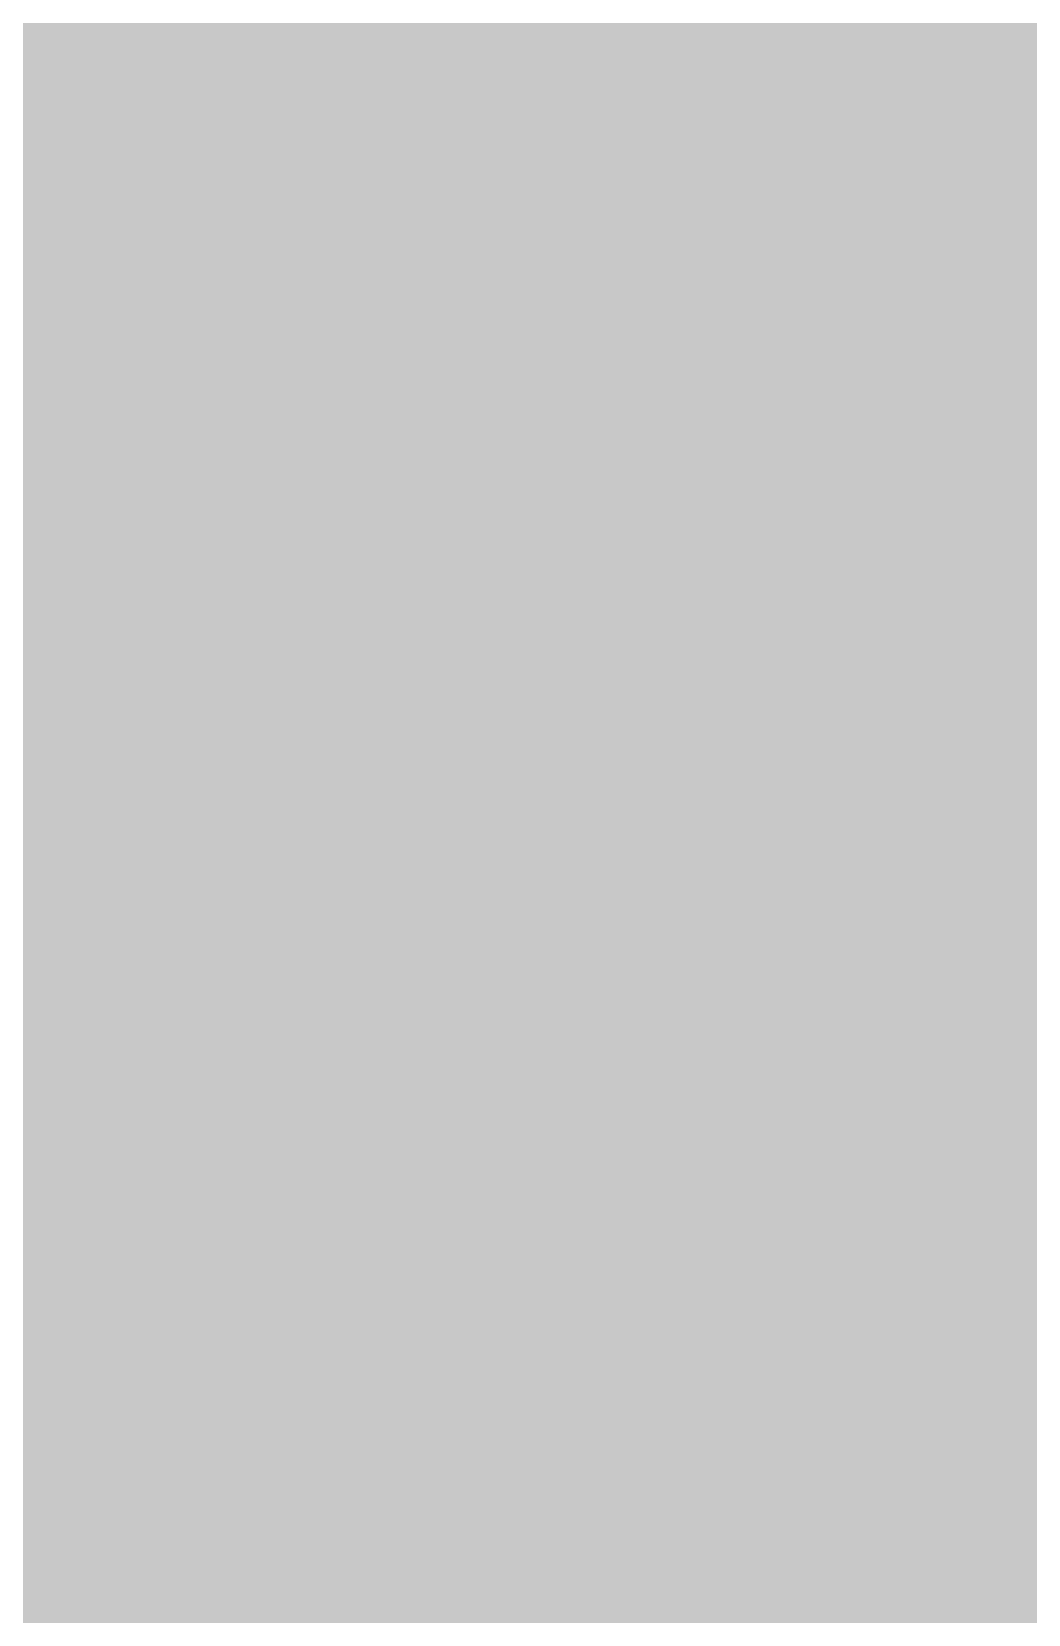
# Model space of a CAD drawing. Header units: inches. Extents: x 0 to 841, y 0 to 594.
# Drawn here: x 302.739 to 303.18, y 541.958 to 542.658 of the extents above; entities that cross this region are included whole.
import ezdxf

# ---------------------------------------------------------------- set-up
doc = ezdxf.new("R2010")
doc.units = ezdxf.units.IN
doc.layers.add('Sheet', color=255, linetype='Continuous')

msp = doc.modelspace()

# ---------------------------------------------------------------- linework, layer by layer
at = {"layer": 'Sheet'}
msp.add_lwpolyline([(302.24586, 542.49991, 0.508, 0.508, 1), (302.75386, 542.49991, 0.508, 0.508, 1)], format="xyseb", close=True, dxfattribs=at)
for points in [[(303.19164, 542.82679, 0.29972, 0.29972, 0), (303.2141, 542.7931, 0.29972, 0.29972, 0), (303.22533, 542.75942, 0.29972, 0.29972, 0), (303.23655, 542.7145, 0.29972, 0.29972, 0), (303.24778, 542.68081, 0.29972, 0.29972, 0), (303.25901, 542.64712, 0.29972, 0.29972, 0), (303.25901, 542.6022, 0.29972, 0.29972, 0), (303.27024, 542.56851, 0.29972, 0.29972, 0), (303.27024, 542.53482, 0.29972, 0.29972, 0), (303.27024, 542.48991, 0.29972, 0.29972, 0)], [(303.19164, 542.82679, 0.29972, 0.29972, 0), (303.2141, 542.7931, 0.29972, 0.29972, 0), (303.22533, 542.75942, 0.29972, 0.29972, 0), (303.23655, 542.7145, 0.29972, 0.29972, 0), (303.24778, 542.68081, 0.29972, 0.29972, 0), (303.25901, 542.64712, 0.29972, 0.29972, 0), (303.25901, 542.6022, 0.29972, 0.29972, 0), (303.27024, 542.56851, 0.29972, 0.29972, 0), (303.27024, 542.53482, 0.29972, 0.29972, 0), (303.27024, 542.48991, 0.29972, 0.29972, 0)], [(303.19164, 542.82679, 0.29972, 0.29972, 0), (303.2141, 542.7931, 0.29972, 0.29972, 0), (303.22533, 542.75942, 0.29972, 0.29972, 0), (303.23655, 542.7145, 0.29972, 0.29972, 0), (303.24778, 542.68081, 0.29972, 0.29972, 0), (303.25901, 542.64712, 0.29972, 0.29972, 0), (303.25901, 542.6022, 0.29972, 0.29972, 0), (303.27024, 542.56851, 0.29972, 0.29972, 0), (303.27024, 542.53482, 0.29972, 0.29972, 0), (303.27024, 542.48991, 0.29972, 0.29972, 0)], [(303.19164, 542.82679, 0.29972, 0.29972, 0), (303.2141, 542.7931, 0.29972, 0.29972, 0), (303.22533, 542.75942, 0.29972, 0.29972, 0), (303.23655, 542.7145, 0.29972, 0.29972, 0), (303.24778, 542.68081, 0.29972, 0.29972, 0), (303.25901, 542.64712, 0.29972, 0.29972, 0), (303.25901, 542.6022, 0.29972, 0.29972, 0), (303.27024, 542.56851, 0.29972, 0.29972, 0), (303.27024, 542.53482, 0.29972, 0.29972, 0), (303.27024, 542.48991, 0.29972, 0.29972, 0)], [(303.19164, 542.82679, 0.29972, 0.29972, 0), (303.2141, 542.7931, 0.29972, 0.29972, 0), (303.22533, 542.75942, 0.29972, 0.29972, 0), (303.23655, 542.7145, 0.29972, 0.29972, 0), (303.24778, 542.68081, 0.29972, 0.29972, 0), (303.25901, 542.64712, 0.29972, 0.29972, 0), (303.25901, 542.6022, 0.29972, 0.29972, 0), (303.27024, 542.56851, 0.29972, 0.29972, 0), (303.27024, 542.53482, 0.29972, 0.29972, 0), (303.27024, 542.48991, 0.29972, 0.29972, 0)], [(302.89969, 542.81556, 0.29972, 0.29972, 0), (302.92215, 542.7931, 0.29972, 0.29972, 0), (302.93337, 542.78187, 0.29972, 0.29972, 0), (302.9446, 542.75942, 0.29972, 0.29972, 0), (302.95583, 542.73696, 0.29972, 0.29972, 0), (302.96706, 542.7145, 0.29972, 0.29972, 0), (302.97829, 542.69204, 0.29972, 0.29972, 0), (302.98952, 542.66958, 0.29972, 0.29972, 0), (303.00075, 542.64712, 0.29972, 0.29972, 0), (303.01198, 542.61343, 0.29972, 0.29972, 0), (303.01198, 542.59097, 0.29972, 0.29972, 0), (303.01198, 542.56851, 0.29972, 0.29972, 0), (303.02321, 542.54605, 0.29972, 0.29972, 0), (303.02321, 542.51236, 0.29972, 0.29972, 0), (303.02321, 542.48991, 0.29972, 0.29972, 0)], [(302.89969, 542.81556, 0.29972, 0.29972, 0), (302.92215, 542.7931, 0.29972, 0.29972, 0), (302.93337, 542.78187, 0.29972, 0.29972, 0), (302.9446, 542.75942, 0.29972, 0.29972, 0), (302.95583, 542.73696, 0.29972, 0.29972, 0), (302.96706, 542.7145, 0.29972, 0.29972, 0), (302.97829, 542.69204, 0.29972, 0.29972, 0), (302.98952, 542.66958, 0.29972, 0.29972, 0), (303.00075, 542.64712, 0.29972, 0.29972, 0), (303.01198, 542.61343, 0.29972, 0.29972, 0), (303.01198, 542.59097, 0.29972, 0.29972, 0), (303.01198, 542.56851, 0.29972, 0.29972, 0), (303.02321, 542.54605, 0.29972, 0.29972, 0), (303.02321, 542.51236, 0.29972, 0.29972, 0), (303.02321, 542.48991, 0.29972, 0.29972, 0)], [(302.89969, 542.81556, 0.29972, 0.29972, 0), (302.92215, 542.7931, 0.29972, 0.29972, 0), (302.93337, 542.78187, 0.29972, 0.29972, 0), (302.9446, 542.75942, 0.29972, 0.29972, 0), (302.95583, 542.73696, 0.29972, 0.29972, 0), (302.96706, 542.7145, 0.29972, 0.29972, 0), (302.97829, 542.69204, 0.29972, 0.29972, 0), (302.98952, 542.66958, 0.29972, 0.29972, 0), (303.00075, 542.64712, 0.29972, 0.29972, 0), (303.01198, 542.61343, 0.29972, 0.29972, 0), (303.01198, 542.59097, 0.29972, 0.29972, 0), (303.01198, 542.56851, 0.29972, 0.29972, 0), (303.02321, 542.54605, 0.29972, 0.29972, 0), (303.02321, 542.51236, 0.29972, 0.29972, 0), (303.02321, 542.48991, 0.29972, 0.29972, 0)], [(277.51114, 542.48991, 0.7493, 0.7493, 0), (302.50668, 542.48991, 0.7493, 0.7493, 0)], [(307.51477, 542.48991, 0.7493, 0.7493, 0), (302.50668, 542.48991, 0.7493, 0.7493, 0)], [(302.50668, 537.49274, 0.7493, 0.7493, 0), (302.50668, 542.48991, 0.7493, 0.7493, 0)], [(302.96706, 542.7145, 0.09906, 0.09906, 0), (302.97829, 542.69204, 0.09906, 0.09906, 0), (302.98952, 542.66958, 0.09906, 0.09906, 0), (303.00075, 542.64712, 0.09906, 0.09906, 0), (303.01198, 542.61343, 0.09906, 0.09906, 0), (303.01198, 542.59097, 0.09906, 0.09906, 0), (303.01198, 542.56851, 0.09906, 0.09906, 0), (303.02321, 542.54605, 0.09906, 0.09906, 0), (303.02321, 542.51236, 0.09906, 0.09906, 0), (303.02321, 542.48991, 0.09906, 0.09906, 0)], [(302.96706, 542.7145, 0.09906, 0.09906, 0), (302.97829, 542.69204, 0.09906, 0.09906, 0), (302.98952, 542.66958, 0.09906, 0.09906, 0), (303.00075, 542.64712, 0.09906, 0.09906, 0), (303.01198, 542.61343, 0.09906, 0.09906, 0), (303.01198, 542.59097, 0.09906, 0.09906, 0), (303.01198, 542.56851, 0.09906, 0.09906, 0), (303.02321, 542.54605, 0.09906, 0.09906, 0), (303.02321, 542.51236, 0.09906, 0.09906, 0), (303.02321, 542.48991, 0.09906, 0.09906, 0)], [(302.96706, 542.7145, 0.09906, 0.09906, 0), (302.97829, 542.69204, 0.09906, 0.09906, 0), (302.98952, 542.66958, 0.09906, 0.09906, 0), (303.00075, 542.64712, 0.09906, 0.09906, 0), (303.01198, 542.61343, 0.09906, 0.09906, 0), (303.01198, 542.59097, 0.09906, 0.09906, 0), (303.01198, 542.56851, 0.09906, 0.09906, 0), (303.02321, 542.54605, 0.09906, 0.09906, 0), (303.02321, 542.51236, 0.09906, 0.09906, 0), (303.02321, 542.48991, 0.09906, 0.09906, 0)], [(307.51477, 542.48991, 0.29972, 0.29972, 0), (302.50668, 542.48991, 0.29972, 0.29972, 0)], [(303.02321, 542.48991, 0.29972, 0.29972, 0), (303.02321, 542.46745, 0.29972, 0.29972, 0), (303.02321, 542.43376, 0.29972, 0.29972, 0), (303.01198, 542.4113, 0.29972, 0.29972, 0), (303.01198, 542.38884, 0.29972, 0.29972, 0), (303.01198, 542.36638, 0.29972, 0.29972, 0), (303.00075, 542.34392, 0.29972, 0.29972, 0), (302.98952, 542.31023, 0.29972, 0.29972, 0), (302.97829, 542.28777, 0.29972, 0.29972, 0), (302.96706, 542.26531, 0.29972, 0.29972, 0), (302.95583, 542.24285, 0.29972, 0.29972, 0), (302.9446, 542.23162, 0.29972, 0.29972, 0), (302.93337, 542.20917, 0.29972, 0.29972, 0), (302.92215, 542.18671, 0.29972, 0.29972, 0), (302.89969, 542.16425, 0.29972, 0.29972, 0), (302.88846, 542.15302, 0.29972, 0.29972, 0), (302.866, 542.13056, 0.29972, 0.29972, 0), (302.85477, 542.11933, 0.29972, 0.29972, 0), (302.83231, 542.09687, 0.29972, 0.29972, 0), (302.80986, 542.08564, 0.29972, 0.29972, 0), (302.79863, 542.07441, 0.29972, 0.29972, 0), (302.77617, 542.05195, 0.29972, 0.29972, 0), (302.75371, 542.04072, 0.29972, 0.29972, 0), (302.73125, 542.02949, 0.29972, 0.29972, 0), (302.7088, 542.02949, 0.29972, 0.29972, 0), (302.68634, 542.01826, 0.29972, 0.29972, 0), (302.66388, 542.00703, 0.29972, 0.29972, 0), (302.63019, 541.9958, 0.29972, 0.29972, 0), (302.60774, 541.9958, 0.29972, 0.29972, 0), (302.58528, 541.9958, 0.29972, 0.29972, 0)], [(303.02321, 542.48991, 0.29972, 0.29972, 0), (303.02321, 542.46745, 0.29972, 0.29972, 0), (303.02321, 542.43376, 0.29972, 0.29972, 0), (303.01198, 542.4113, 0.29972, 0.29972, 0), (303.01198, 542.38884, 0.29972, 0.29972, 0), (303.01198, 542.36638, 0.29972, 0.29972, 0), (303.00075, 542.34392, 0.29972, 0.29972, 0), (302.98952, 542.31023, 0.29972, 0.29972, 0), (302.97829, 542.28777, 0.29972, 0.29972, 0), (302.96706, 542.26531, 0.29972, 0.29972, 0), (302.95583, 542.24285, 0.29972, 0.29972, 0), (302.9446, 542.23162, 0.29972, 0.29972, 0), (302.93337, 542.20917, 0.29972, 0.29972, 0), (302.92215, 542.18671, 0.29972, 0.29972, 0), (302.89969, 542.16425, 0.29972, 0.29972, 0), (302.88846, 542.15302, 0.29972, 0.29972, 0), (302.866, 542.13056, 0.29972, 0.29972, 0), (302.85477, 542.11933, 0.29972, 0.29972, 0), (302.83231, 542.09687, 0.29972, 0.29972, 0), (302.80986, 542.08564, 0.29972, 0.29972, 0), (302.79863, 542.07441, 0.29972, 0.29972, 0), (302.77617, 542.05195, 0.29972, 0.29972, 0), (302.75371, 542.04072, 0.29972, 0.29972, 0), (302.73125, 542.02949, 0.29972, 0.29972, 0), (302.7088, 542.02949, 0.29972, 0.29972, 0), (302.68634, 542.01826, 0.29972, 0.29972, 0), (302.66388, 542.00703, 0.29972, 0.29972, 0), (302.63019, 541.9958, 0.29972, 0.29972, 0), (302.60774, 541.9958, 0.29972, 0.29972, 0), (302.58528, 541.9958, 0.29972, 0.29972, 0)], [(303.02321, 542.48991, 0.29972, 0.29972, 0), (303.02321, 542.46745, 0.29972, 0.29972, 0), (303.02321, 542.43376, 0.29972, 0.29972, 0), (303.01198, 542.4113, 0.29972, 0.29972, 0), (303.01198, 542.38884, 0.29972, 0.29972, 0), (303.01198, 542.36638, 0.29972, 0.29972, 0), (303.00075, 542.34392, 0.29972, 0.29972, 0), (302.98952, 542.31023, 0.29972, 0.29972, 0), (302.97829, 542.28777, 0.29972, 0.29972, 0), (302.96706, 542.26531, 0.29972, 0.29972, 0), (302.95583, 542.24285, 0.29972, 0.29972, 0), (302.9446, 542.23162, 0.29972, 0.29972, 0), (302.93337, 542.20917, 0.29972, 0.29972, 0), (302.92215, 542.18671, 0.29972, 0.29972, 0), (302.89969, 542.16425, 0.29972, 0.29972, 0), (302.88846, 542.15302, 0.29972, 0.29972, 0), (302.866, 542.13056, 0.29972, 0.29972, 0), (302.85477, 542.11933, 0.29972, 0.29972, 0), (302.83231, 542.09687, 0.29972, 0.29972, 0), (302.80986, 542.08564, 0.29972, 0.29972, 0), (302.79863, 542.07441, 0.29972, 0.29972, 0), (302.77617, 542.05195, 0.29972, 0.29972, 0), (302.75371, 542.04072, 0.29972, 0.29972, 0), (302.73125, 542.02949, 0.29972, 0.29972, 0), (302.7088, 542.02949, 0.29972, 0.29972, 0), (302.68634, 542.01826, 0.29972, 0.29972, 0), (302.66388, 542.00703, 0.29972, 0.29972, 0), (302.63019, 541.9958, 0.29972, 0.29972, 0), (302.60774, 541.9958, 0.29972, 0.29972, 0), (302.58528, 541.9958, 0.29972, 0.29972, 0)], [(303.27024, 542.48991, 0.29972, 0.29972, 0), (303.27024, 542.45622, 0.29972, 0.29972, 0), (303.27024, 542.4113, 0.29972, 0.29972, 0), (303.25901, 542.37761, 0.29972, 0.29972, 0), (303.25901, 542.33269, 0.29972, 0.29972, 0), (303.24778, 542.299, 0.29972, 0.29972, 0), (303.23655, 542.26531, 0.29972, 0.29972, 0), (303.22533, 542.23162, 0.29972, 0.29972, 0), (303.2141, 542.19794, 0.29972, 0.29972, 0), (303.19164, 542.16425, 0.29972, 0.29972, 0), (303.18041, 542.13056, 0.29972, 0.29972, 0), (303.15795, 542.09687, 0.29972, 0.29972, 0), (303.14672, 542.07441, 0.29972, 0.29972, 0), (303.12427, 542.04072, 0.29972, 0.29972, 0), (303.10181, 542.00703, 0.29972, 0.29972, 0), (303.06812, 541.98457, 0.29972, 0.29972, 0), (303.04566, 541.96211, 0.29972, 0.29972, 0), (303.02321, 541.92843, 0.29972, 0.29972, 0), (302.98952, 541.90597, 0.29972, 0.29972, 0), (302.96706, 541.88351, 0.29972, 0.29972, 0), (302.93337, 541.86105, 0.29972, 0.29972, 0), (302.89969, 541.84982, 0.29972, 0.29972, 0), (302.87723, 541.82736, 0.29972, 0.29972, 0), (302.84354, 541.81613, 0.29972, 0.29972, 0), (302.80986, 541.79367, 0.29972, 0.29972, 0)], [(303.27024, 542.48991, 0.29972, 0.29972, 0), (303.27024, 542.45622, 0.29972, 0.29972, 0), (303.27024, 542.4113, 0.29972, 0.29972, 0), (303.25901, 542.37761, 0.29972, 0.29972, 0), (303.25901, 542.33269, 0.29972, 0.29972, 0), (303.24778, 542.299, 0.29972, 0.29972, 0), (303.23655, 542.26531, 0.29972, 0.29972, 0), (303.22533, 542.23162, 0.29972, 0.29972, 0), (303.2141, 542.19794, 0.29972, 0.29972, 0), (303.19164, 542.16425, 0.29972, 0.29972, 0), (303.18041, 542.13056, 0.29972, 0.29972, 0), (303.15795, 542.09687, 0.29972, 0.29972, 0), (303.14672, 542.07441, 0.29972, 0.29972, 0), (303.12427, 542.04072, 0.29972, 0.29972, 0), (303.10181, 542.00703, 0.29972, 0.29972, 0), (303.06812, 541.98457, 0.29972, 0.29972, 0), (303.04566, 541.96211, 0.29972, 0.29972, 0), (303.02321, 541.92843, 0.29972, 0.29972, 0), (302.98952, 541.90597, 0.29972, 0.29972, 0), (302.96706, 541.88351, 0.29972, 0.29972, 0), (302.93337, 541.86105, 0.29972, 0.29972, 0), (302.89969, 541.84982, 0.29972, 0.29972, 0), (302.87723, 541.82736, 0.29972, 0.29972, 0), (302.84354, 541.81613, 0.29972, 0.29972, 0), (302.80986, 541.79367, 0.29972, 0.29972, 0)], [(303.27024, 542.48991, 0.29972, 0.29972, 0), (303.27024, 542.45622, 0.29972, 0.29972, 0), (303.27024, 542.4113, 0.29972, 0.29972, 0), (303.25901, 542.37761, 0.29972, 0.29972, 0), (303.25901, 542.33269, 0.29972, 0.29972, 0), (303.24778, 542.299, 0.29972, 0.29972, 0), (303.23655, 542.26531, 0.29972, 0.29972, 0), (303.22533, 542.23162, 0.29972, 0.29972, 0), (303.2141, 542.19794, 0.29972, 0.29972, 0), (303.19164, 542.16425, 0.29972, 0.29972, 0), (303.18041, 542.13056, 0.29972, 0.29972, 0), (303.15795, 542.09687, 0.29972, 0.29972, 0), (303.14672, 542.07441, 0.29972, 0.29972, 0), (303.12427, 542.04072, 0.29972, 0.29972, 0), (303.10181, 542.00703, 0.29972, 0.29972, 0), (303.06812, 541.98457, 0.29972, 0.29972, 0), (303.04566, 541.96211, 0.29972, 0.29972, 0), (303.02321, 541.92843, 0.29972, 0.29972, 0), (302.98952, 541.90597, 0.29972, 0.29972, 0), (302.96706, 541.88351, 0.29972, 0.29972, 0), (302.93337, 541.86105, 0.29972, 0.29972, 0), (302.89969, 541.84982, 0.29972, 0.29972, 0), (302.87723, 541.82736, 0.29972, 0.29972, 0), (302.84354, 541.81613, 0.29972, 0.29972, 0), (302.80986, 541.79367, 0.29972, 0.29972, 0)], [(303.27024, 542.48991, 0.29972, 0.29972, 0), (303.27024, 542.45622, 0.29972, 0.29972, 0), (303.27024, 542.4113, 0.29972, 0.29972, 0), (303.25901, 542.37761, 0.29972, 0.29972, 0), (303.25901, 542.33269, 0.29972, 0.29972, 0), (303.24778, 542.299, 0.29972, 0.29972, 0), (303.23655, 542.26531, 0.29972, 0.29972, 0), (303.22533, 542.23162, 0.29972, 0.29972, 0), (303.2141, 542.19794, 0.29972, 0.29972, 0), (303.19164, 542.16425, 0.29972, 0.29972, 0), (303.18041, 542.13056, 0.29972, 0.29972, 0), (303.15795, 542.09687, 0.29972, 0.29972, 0), (303.14672, 542.07441, 0.29972, 0.29972, 0), (303.12427, 542.04072, 0.29972, 0.29972, 0), (303.10181, 542.00703, 0.29972, 0.29972, 0), (303.06812, 541.98457, 0.29972, 0.29972, 0), (303.04566, 541.96211, 0.29972, 0.29972, 0), (303.02321, 541.92843, 0.29972, 0.29972, 0), (302.98952, 541.90597, 0.29972, 0.29972, 0), (302.96706, 541.88351, 0.29972, 0.29972, 0), (302.93337, 541.86105, 0.29972, 0.29972, 0), (302.89969, 541.84982, 0.29972, 0.29972, 0), (302.87723, 541.82736, 0.29972, 0.29972, 0), (302.84354, 541.81613, 0.29972, 0.29972, 0), (302.80986, 541.79367, 0.29972, 0.29972, 0)], [(303.27024, 542.48991, 0.29972, 0.29972, 0), (303.27024, 542.45622, 0.29972, 0.29972, 0), (303.27024, 542.4113, 0.29972, 0.29972, 0), (303.25901, 542.37761, 0.29972, 0.29972, 0), (303.25901, 542.33269, 0.29972, 0.29972, 0), (303.24778, 542.299, 0.29972, 0.29972, 0), (303.23655, 542.26531, 0.29972, 0.29972, 0), (303.22533, 542.23162, 0.29972, 0.29972, 0), (303.2141, 542.19794, 0.29972, 0.29972, 0), (303.19164, 542.16425, 0.29972, 0.29972, 0), (303.18041, 542.13056, 0.29972, 0.29972, 0), (303.15795, 542.09687, 0.29972, 0.29972, 0), (303.14672, 542.07441, 0.29972, 0.29972, 0), (303.12427, 542.04072, 0.29972, 0.29972, 0), (303.10181, 542.00703, 0.29972, 0.29972, 0), (303.06812, 541.98457, 0.29972, 0.29972, 0), (303.04566, 541.96211, 0.29972, 0.29972, 0), (303.02321, 541.92843, 0.29972, 0.29972, 0), (302.98952, 541.90597, 0.29972, 0.29972, 0), (302.96706, 541.88351, 0.29972, 0.29972, 0), (302.93337, 541.86105, 0.29972, 0.29972, 0), (302.89969, 541.84982, 0.29972, 0.29972, 0), (302.87723, 541.82736, 0.29972, 0.29972, 0), (302.84354, 541.81613, 0.29972, 0.29972, 0), (302.80986, 541.79367, 0.29972, 0.29972, 0)], [(303.02321, 542.48991, 0.29972, 0.29972, 0), (303.02321, 542.48991, 0.29972, 0.29972, 0), (303.02321, 542.48991, 0.29972, 0.29972, 0), (303.02321, 542.48991, 0.29972, 0.29972, 0), (303.02321, 542.48991, 0.29972, 0.29972, 0), (303.02321, 542.48991, 0.29972, 0.29972, 0), (303.02321, 542.48991, 0.29972, 0.29972, 0), (303.02321, 542.48991, 0.29972, 0.29972, 0), (303.02321, 542.48991, 0.29972, 0.29972, 0), (303.02321, 542.48991, 0.29972, 0.29972, 0), (303.02321, 542.48991, 0.29972, 0.29972, 0), (303.02321, 542.48991, 0.29972, 0.29972, 0), (303.02321, 542.48991, 0.29972, 0.29972, 0), (303.02321, 542.48991, 0.29972, 0.29972, 0), (303.02321, 542.48991, 0.29972, 0.29972, 0), (303.02321, 542.48991, 0.29972, 0.29972, 0), (303.02321, 542.48991, 0.29972, 0.29972, 0), (303.02321, 542.48991, 0.29972, 0.29972, 0), (303.02321, 542.48991, 0.29972, 0.29972, 0), (303.02321, 542.48991, 0.29972, 0.29972, 0), (303.02321, 542.48991, 0.29972, 0.29972, 0), (303.02321, 542.48991, 0.29972, 0.29972, 0), (303.02321, 542.48991, 0.29972, 0.29972, 0), (303.02321, 542.48991, 0.29972, 0.29972, 0), (303.02321, 542.48991, 0.29972, 0.29972, 0), (303.02321, 542.48991, 0.29972, 0.29972, 0), (303.02321, 542.48991, 0.29972, 0.29972, 0), (303.02321, 542.48991, 0.29972, 0.29972, 0), (303.02321, 542.48991, 0.29972, 0.29972, 0), (303.02321, 542.48991, 0.29972, 0.29972, 0), (303.02321, 542.48991, 0.29972, 0.29972, 0), (303.02321, 542.48991, 0.29972, 0.29972, 0), (303.02321, 542.48991, 0.29972, 0.29972, 0)], [(303.02321, 542.48991, 0.29972, 0.29972, 0), (303.02321, 542.48991, 0.29972, 0.29972, 0)], [(303.02321, 542.48991, 0.29972, 0.29972, 0), (303.02321, 542.48991, 0.29972, 0.29972, 0), (303.02321, 542.48991, 0.29972, 0.29972, 0), (303.02321, 542.48991, 0.29972, 0.29972, 0), (303.02321, 542.48991, 0.29972, 0.29972, 0), (303.02321, 542.48991, 0.29972, 0.29972, 0), (303.02321, 542.48991, 0.29972, 0.29972, 0), (303.02321, 542.48991, 0.29972, 0.29972, 0), (303.02321, 542.48991, 0.29972, 0.29972, 0), (303.02321, 542.48991, 0.29972, 0.29972, 0), (303.02321, 542.48991, 0.29972, 0.29972, 0), (303.02321, 542.48991, 0.29972, 0.29972, 0), (303.02321, 542.48991, 0.29972, 0.29972, 0), (303.02321, 542.48991, 0.29972, 0.29972, 0), (303.02321, 542.48991, 0.29972, 0.29972, 0), (303.02321, 542.48991, 0.29972, 0.29972, 0), (303.02321, 542.48991, 0.29972, 0.29972, 0), (303.02321, 542.48991, 0.29972, 0.29972, 0), (303.02321, 542.48991, 0.29972, 0.29972, 0), (303.02321, 542.48991, 0.29972, 0.29972, 0), (303.02321, 542.48991, 0.29972, 0.29972, 0), (303.02321, 542.48991, 0.29972, 0.29972, 0), (303.02321, 542.48991, 0.29972, 0.29972, 0), (303.02321, 542.48991, 0.29972, 0.29972, 0), (303.02321, 542.48991, 0.29972, 0.29972, 0), (303.02321, 542.48991, 0.29972, 0.29972, 0), (303.02321, 542.48991, 0.29972, 0.29972, 0), (303.02321, 542.48991, 0.29972, 0.29972, 0), (303.02321, 542.48991, 0.29972, 0.29972, 0), (303.02321, 542.48991, 0.29972, 0.29972, 0), (303.02321, 542.48991, 0.29972, 0.29972, 0), (303.02321, 542.48991, 0.29972, 0.29972, 0), (303.02321, 542.48991, 0.29972, 0.29972, 0)], [(303.02321, 542.48991, 0.29972, 0.29972, 0), (303.02321, 542.48991, 0.29972, 0.29972, 0)], [(303.02321, 542.48991, 0.29972, 0.29972, 0), (303.02321, 542.48991, 0.29972, 0.29972, 0), (303.02321, 542.48991, 0.29972, 0.29972, 0), (303.02321, 542.48991, 0.29972, 0.29972, 0), (303.02321, 542.48991, 0.29972, 0.29972, 0), (303.02321, 542.48991, 0.29972, 0.29972, 0), (303.02321, 542.48991, 0.29972, 0.29972, 0), (303.02321, 542.48991, 0.29972, 0.29972, 0), (303.02321, 542.48991, 0.29972, 0.29972, 0), (303.02321, 542.48991, 0.29972, 0.29972, 0), (303.02321, 542.48991, 0.29972, 0.29972, 0), (303.02321, 542.48991, 0.29972, 0.29972, 0), (303.02321, 542.48991, 0.29972, 0.29972, 0), (303.02321, 542.48991, 0.29972, 0.29972, 0), (303.02321, 542.48991, 0.29972, 0.29972, 0), (303.02321, 542.48991, 0.29972, 0.29972, 0), (303.02321, 542.48991, 0.29972, 0.29972, 0), (303.02321, 542.48991, 0.29972, 0.29972, 0), (303.02321, 542.48991, 0.29972, 0.29972, 0), (303.02321, 542.48991, 0.29972, 0.29972, 0), (303.02321, 542.48991, 0.29972, 0.29972, 0), (303.02321, 542.48991, 0.29972, 0.29972, 0), (303.02321, 542.48991, 0.29972, 0.29972, 0), (303.02321, 542.48991, 0.29972, 0.29972, 0), (303.02321, 542.48991, 0.29972, 0.29972, 0), (303.02321, 542.48991, 0.29972, 0.29972, 0), (303.02321, 542.48991, 0.29972, 0.29972, 0), (303.02321, 542.48991, 0.29972, 0.29972, 0), (303.02321, 542.48991, 0.29972, 0.29972, 0), (303.02321, 542.48991, 0.29972, 0.29972, 0), (303.02321, 542.48991, 0.29972, 0.29972, 0), (303.02321, 542.48991, 0.29972, 0.29972, 0), (303.02321, 542.48991, 0.29972, 0.29972, 0)], [(303.02321, 542.48991, 0.29972, 0.29972, 0), (303.02321, 542.48991, 0.29972, 0.29972, 0)], [(303.27024, 542.48991, 0.29972, 0.29972, 0), (303.27024, 542.48991, 0.29972, 0.29972, 0), (303.27024, 542.48991, 0.29972, 0.29972, 0), (303.27024, 542.48991, 0.29972, 0.29972, 0), (303.27024, 542.48991, 0.29972, 0.29972, 0), (303.27024, 542.48991, 0.29972, 0.29972, 0), (303.27024, 542.48991, 0.29972, 0.29972, 0), (303.27024, 542.48991, 0.29972, 0.29972, 0), (303.27024, 542.48991, 0.29972, 0.29972, 0), (303.27024, 542.48991, 0.29972, 0.29972, 0), (303.27024, 542.48991, 0.29972, 0.29972, 0), (303.27024, 542.48991, 0.29972, 0.29972, 0), (303.27024, 542.48991, 0.29972, 0.29972, 0), (303.27024, 542.48991, 0.29972, 0.29972, 0), (303.27024, 542.48991, 0.29972, 0.29972, 0), (303.27024, 542.48991, 0.29972, 0.29972, 0), (303.27024, 542.48991, 0.29972, 0.29972, 0), (303.27024, 542.48991, 0.29972, 0.29972, 0), (303.27024, 542.48991, 0.29972, 0.29972, 0), (303.27024, 542.48991, 0.29972, 0.29972, 0), (303.27024, 542.48991, 0.29972, 0.29972, 0), (303.27024, 542.48991, 0.29972, 0.29972, 0), (303.27024, 542.48991, 0.29972, 0.29972, 0), (303.27024, 542.48991, 0.29972, 0.29972, 0), (303.27024, 542.48991, 0.29972, 0.29972, 0), (303.27024, 542.48991, 0.29972, 0.29972, 0), (303.27024, 542.48991, 0.29972, 0.29972, 0), (303.27024, 542.48991, 0.29972, 0.29972, 0), (303.27024, 542.48991, 0.29972, 0.29972, 0), (303.27024, 542.48991, 0.29972, 0.29972, 0), (303.27024, 542.48991, 0.29972, 0.29972, 0), (303.27024, 542.48991, 0.29972, 0.29972, 0), (303.27024, 542.48991, 0.29972, 0.29972, 0)], [(303.27024, 542.48991, 0.29972, 0.29972, 0), (303.27024, 542.48991, 0.29972, 0.29972, 0)], [(303.27024, 542.48991, 0.29972, 0.29972, 0), (303.27024, 542.48991, 0.29972, 0.29972, 0), (303.27024, 542.48991, 0.29972, 0.29972, 0), (303.27024, 542.48991, 0.29972, 0.29972, 0), (303.27024, 542.48991, 0.29972, 0.29972, 0), (303.27024, 542.48991, 0.29972, 0.29972, 0), (303.27024, 542.48991, 0.29972, 0.29972, 0), (303.27024, 542.48991, 0.29972, 0.29972, 0), (303.27024, 542.48991, 0.29972, 0.29972, 0), (303.27024, 542.48991, 0.29972, 0.29972, 0), (303.27024, 542.48991, 0.29972, 0.29972, 0), (303.27024, 542.48991, 0.29972, 0.29972, 0), (303.27024, 542.48991, 0.29972, 0.29972, 0), (303.27024, 542.48991, 0.29972, 0.29972, 0), (303.27024, 542.48991, 0.29972, 0.29972, 0), (303.27024, 542.48991, 0.29972, 0.29972, 0), (303.27024, 542.48991, 0.29972, 0.29972, 0), (303.27024, 542.48991, 0.29972, 0.29972, 0), (303.27024, 542.48991, 0.29972, 0.29972, 0), (303.27024, 542.48991, 0.29972, 0.29972, 0), (303.27024, 542.48991, 0.29972, 0.29972, 0), (303.27024, 542.48991, 0.29972, 0.29972, 0), (303.27024, 542.48991, 0.29972, 0.29972, 0), (303.27024, 542.48991, 0.29972, 0.29972, 0), (303.27024, 542.48991, 0.29972, 0.29972, 0), (303.27024, 542.48991, 0.29972, 0.29972, 0), (303.27024, 542.48991, 0.29972, 0.29972, 0), (303.27024, 542.48991, 0.29972, 0.29972, 0), (303.27024, 542.48991, 0.29972, 0.29972, 0), (303.27024, 542.48991, 0.29972, 0.29972, 0), (303.27024, 542.48991, 0.29972, 0.29972, 0), (303.27024, 542.48991, 0.29972, 0.29972, 0), (303.27024, 542.48991, 0.29972, 0.29972, 0)], [(303.27024, 542.48991, 0.29972, 0.29972, 0), (303.27024, 542.48991, 0.29972, 0.29972, 0)], [(303.27024, 542.48991, 0.29972, 0.29972, 0), (303.27024, 542.48991, 0.29972, 0.29972, 0), (303.27024, 542.48991, 0.29972, 0.29972, 0), (303.27024, 542.48991, 0.29972, 0.29972, 0), (303.27024, 542.48991, 0.29972, 0.29972, 0), (303.27024, 542.48991, 0.29972, 0.29972, 0), (303.27024, 542.48991, 0.29972, 0.29972, 0), (303.27024, 542.48991, 0.29972, 0.29972, 0), (303.27024, 542.48991, 0.29972, 0.29972, 0), (303.27024, 542.48991, 0.29972, 0.29972, 0), (303.27024, 542.48991, 0.29972, 0.29972, 0), (303.27024, 542.48991, 0.29972, 0.29972, 0), (303.27024, 542.48991, 0.29972, 0.29972, 0), (303.27024, 542.48991, 0.29972, 0.29972, 0), (303.27024, 542.48991, 0.29972, 0.29972, 0), (303.27024, 542.48991, 0.29972, 0.29972, 0), (303.27024, 542.48991, 0.29972, 0.29972, 0), (303.27024, 542.48991, 0.29972, 0.29972, 0), (303.27024, 542.48991, 0.29972, 0.29972, 0), (303.27024, 542.48991, 0.29972, 0.29972, 0), (303.27024, 542.48991, 0.29972, 0.29972, 0), (303.27024, 542.48991, 0.29972, 0.29972, 0), (303.27024, 542.48991, 0.29972, 0.29972, 0), (303.27024, 542.48991, 0.29972, 0.29972, 0), (303.27024, 542.48991, 0.29972, 0.29972, 0), (303.27024, 542.48991, 0.29972, 0.29972, 0), (303.27024, 542.48991, 0.29972, 0.29972, 0), (303.27024, 542.48991, 0.29972, 0.29972, 0), (303.27024, 542.48991, 0.29972, 0.29972, 0), (303.27024, 542.48991, 0.29972, 0.29972, 0), (303.27024, 542.48991, 0.29972, 0.29972, 0), (303.27024, 542.48991, 0.29972, 0.29972, 0), (303.27024, 542.48991, 0.29972, 0.29972, 0)], [(303.27024, 542.48991, 0.29972, 0.29972, 0), (303.27024, 542.48991, 0.29972, 0.29972, 0)], [(303.27024, 542.48991, 0.29972, 0.29972, 0), (303.27024, 542.48991, 0.29972, 0.29972, 0), (303.27024, 542.48991, 0.29972, 0.29972, 0), (303.27024, 542.48991, 0.29972, 0.29972, 0), (303.27024, 542.48991, 0.29972, 0.29972, 0), (303.27024, 542.48991, 0.29972, 0.29972, 0), (303.27024, 542.48991, 0.29972, 0.29972, 0), (303.27024, 542.48991, 0.29972, 0.29972, 0), (303.27024, 542.48991, 0.29972, 0.29972, 0), (303.27024, 542.48991, 0.29972, 0.29972, 0), (303.27024, 542.48991, 0.29972, 0.29972, 0), (303.27024, 542.48991, 0.29972, 0.29972, 0), (303.27024, 542.48991, 0.29972, 0.29972, 0), (303.27024, 542.48991, 0.29972, 0.29972, 0), (303.27024, 542.48991, 0.29972, 0.29972, 0), (303.27024, 542.48991, 0.29972, 0.29972, 0), (303.27024, 542.48991, 0.29972, 0.29972, 0), (303.27024, 542.48991, 0.29972, 0.29972, 0), (303.27024, 542.48991, 0.29972, 0.29972, 0), (303.27024, 542.48991, 0.29972, 0.29972, 0), (303.27024, 542.48991, 0.29972, 0.29972, 0), (303.27024, 542.48991, 0.29972, 0.29972, 0), (303.27024, 542.48991, 0.29972, 0.29972, 0), (303.27024, 542.48991, 0.29972, 0.29972, 0), (303.27024, 542.48991, 0.29972, 0.29972, 0), (303.27024, 542.48991, 0.29972, 0.29972, 0), (303.27024, 542.48991, 0.29972, 0.29972, 0), (303.27024, 542.48991, 0.29972, 0.29972, 0), (303.27024, 542.48991, 0.29972, 0.29972, 0), (303.27024, 542.48991, 0.29972, 0.29972, 0), (303.27024, 542.48991, 0.29972, 0.29972, 0), (303.27024, 542.48991, 0.29972, 0.29972, 0), (303.27024, 542.48991, 0.29972, 0.29972, 0)], [(303.27024, 542.48991, 0.29972, 0.29972, 0), (303.27024, 542.48991, 0.29972, 0.29972, 0)], [(303.27024, 542.48991, 0.29972, 0.29972, 0), (303.27024, 542.48991, 0.29972, 0.29972, 0), (303.27024, 542.48991, 0.29972, 0.29972, 0), (303.27024, 542.48991, 0.29972, 0.29972, 0), (303.27024, 542.48991, 0.29972, 0.29972, 0), (303.27024, 542.48991, 0.29972, 0.29972, 0), (303.27024, 542.48991, 0.29972, 0.29972, 0), (303.27024, 542.48991, 0.29972, 0.29972, 0), (303.27024, 542.48991, 0.29972, 0.29972, 0), (303.27024, 542.48991, 0.29972, 0.29972, 0), (303.27024, 542.48991, 0.29972, 0.29972, 0), (303.27024, 542.48991, 0.29972, 0.29972, 0), (303.27024, 542.48991, 0.29972, 0.29972, 0), (303.27024, 542.48991, 0.29972, 0.29972, 0), (303.27024, 542.48991, 0.29972, 0.29972, 0), (303.27024, 542.48991, 0.29972, 0.29972, 0), (303.27024, 542.48991, 0.29972, 0.29972, 0), (303.27024, 542.48991, 0.29972, 0.29972, 0), (303.27024, 542.48991, 0.29972, 0.29972, 0), (303.27024, 542.48991, 0.29972, 0.29972, 0), (303.27024, 542.48991, 0.29972, 0.29972, 0), (303.27024, 542.48991, 0.29972, 0.29972, 0), (303.27024, 542.48991, 0.29972, 0.29972, 0), (303.27024, 542.48991, 0.29972, 0.29972, 0), (303.27024, 542.48991, 0.29972, 0.29972, 0), (303.27024, 542.48991, 0.29972, 0.29972, 0), (303.27024, 542.48991, 0.29972, 0.29972, 0), (303.27024, 542.48991, 0.29972, 0.29972, 0), (303.27024, 542.48991, 0.29972, 0.29972, 0), (303.27024, 542.48991, 0.29972, 0.29972, 0), (303.27024, 542.48991, 0.29972, 0.29972, 0), (303.27024, 542.48991, 0.29972, 0.29972, 0), (303.27024, 542.48991, 0.29972, 0.29972, 0)], [(303.27024, 542.48991, 0.29972, 0.29972, 0), (303.27024, 542.48991, 0.29972, 0.29972, 0)], [(303.02321, 542.48991, 0.09906, 0.09906, 0), (303.02321, 542.46745, 0.09906, 0.09906, 0), (303.02321, 542.43376, 0.09906, 0.09906, 0), (303.01198, 542.4113, 0.09906, 0.09906, 0), (303.01198, 542.38884, 0.09906, 0.09906, 0), (303.01198, 542.36638, 0.09906, 0.09906, 0), (303.00075, 542.34392, 0.09906, 0.09906, 0), (302.98952, 542.31023, 0.09906, 0.09906, 0), (302.97829, 542.28777, 0.09906, 0.09906, 0), (302.96706, 542.26531, 0.09906, 0.09906, 0), (302.95583, 542.24285, 0.09906, 0.09906, 0), (302.9446, 542.23162, 0.09906, 0.09906, 0), (302.93337, 542.20917, 0.09906, 0.09906, 0), (302.92215, 542.18671, 0.09906, 0.09906, 0), (302.89969, 542.16425, 0.09906, 0.09906, 0), (302.88846, 542.15302, 0.09906, 0.09906, 0), (302.866, 542.13056, 0.09906, 0.09906, 0), (302.85477, 542.11933, 0.09906, 0.09906, 0), (302.83231, 542.09687, 0.09906, 0.09906, 0), (302.80986, 542.08564, 0.09906, 0.09906, 0), (302.79863, 542.07441, 0.09906, 0.09906, 0), (302.77617, 542.05195, 0.09906, 0.09906, 0), (302.75371, 542.04072, 0.09906, 0.09906, 0), (302.73125, 542.02949, 0.09906, 0.09906, 0), (302.7088, 542.02949, 0.09906, 0.09906, 0), (302.68634, 542.01826, 0.09906, 0.09906, 0)], [(303.02321, 542.48991, 0.09906, 0.09906, 0), (303.02321, 542.46745, 0.09906, 0.09906, 0), (303.02321, 542.43376, 0.09906, 0.09906, 0), (303.01198, 542.4113, 0.09906, 0.09906, 0), (303.01198, 542.38884, 0.09906, 0.09906, 0), (303.01198, 542.36638, 0.09906, 0.09906, 0), (303.00075, 542.34392, 0.09906, 0.09906, 0), (302.98952, 542.31023, 0.09906, 0.09906, 0), (302.97829, 542.28777, 0.09906, 0.09906, 0), (302.96706, 542.26531, 0.09906, 0.09906, 0), (302.95583, 542.24285, 0.09906, 0.09906, 0), (302.9446, 542.23162, 0.09906, 0.09906, 0), (302.93337, 542.20917, 0.09906, 0.09906, 0), (302.92215, 542.18671, 0.09906, 0.09906, 0), (302.89969, 542.16425, 0.09906, 0.09906, 0), (302.88846, 542.15302, 0.09906, 0.09906, 0), (302.866, 542.13056, 0.09906, 0.09906, 0), (302.85477, 542.11933, 0.09906, 0.09906, 0), (302.83231, 542.09687, 0.09906, 0.09906, 0), (302.80986, 542.08564, 0.09906, 0.09906, 0), (302.79863, 542.07441, 0.09906, 0.09906, 0), (302.77617, 542.05195, 0.09906, 0.09906, 0), (302.75371, 542.04072, 0.09906, 0.09906, 0), (302.73125, 542.02949, 0.09906, 0.09906, 0), (302.7088, 542.02949, 0.09906, 0.09906, 0), (302.68634, 542.01826, 0.09906, 0.09906, 0)], [(303.02321, 542.48991, 0.09906, 0.09906, 0), (303.02321, 542.46745, 0.09906, 0.09906, 0), (303.02321, 542.43376, 0.09906, 0.09906, 0), (303.01198, 542.4113, 0.09906, 0.09906, 0), (303.01198, 542.38884, 0.09906, 0.09906, 0), (303.01198, 542.36638, 0.09906, 0.09906, 0), (303.00075, 542.34392, 0.09906, 0.09906, 0), (302.98952, 542.31023, 0.09906, 0.09906, 0), (302.97829, 542.28777, 0.09906, 0.09906, 0), (302.96706, 542.26531, 0.09906, 0.09906, 0), (302.95583, 542.24285, 0.09906, 0.09906, 0), (302.9446, 542.23162, 0.09906, 0.09906, 0), (302.93337, 542.20917, 0.09906, 0.09906, 0), (302.92215, 542.18671, 0.09906, 0.09906, 0), (302.89969, 542.16425, 0.09906, 0.09906, 0), (302.88846, 542.15302, 0.09906, 0.09906, 0), (302.866, 542.13056, 0.09906, 0.09906, 0), (302.85477, 542.11933, 0.09906, 0.09906, 0), (302.83231, 542.09687, 0.09906, 0.09906, 0), (302.80986, 542.08564, 0.09906, 0.09906, 0), (302.79863, 542.07441, 0.09906, 0.09906, 0), (302.77617, 542.05195, 0.09906, 0.09906, 0), (302.75371, 542.04072, 0.09906, 0.09906, 0), (302.73125, 542.02949, 0.09906, 0.09906, 0), (302.7088, 542.02949, 0.09906, 0.09906, 0), (302.68634, 542.01826, 0.09906, 0.09906, 0)], [(303.27024, 542.48991, 0.09906, 0.09906, 0), (303.27024, 542.45622, 0.09906, 0.09906, 0), (303.27024, 542.4113, 0.09906, 0.09906, 0), (303.25901, 542.37761, 0.09906, 0.09906, 0), (303.25901, 542.33269, 0.09906, 0.09906, 0), (303.24778, 542.299, 0.09906, 0.09906, 0), (303.23655, 542.26531, 0.09906, 0.09906, 0), (303.22533, 542.23162, 0.09906, 0.09906, 0), (303.2141, 542.19794, 0.09906, 0.09906, 0), (303.19164, 542.16425, 0.09906, 0.09906, 0), (303.18041, 542.13056, 0.09906, 0.09906, 0), (303.15795, 542.09687, 0.09906, 0.09906, 0), (303.14672, 542.07441, 0.09906, 0.09906, 0), (303.12427, 542.04072, 0.09906, 0.09906, 0), (303.10181, 542.00703, 0.09906, 0.09906, 0), (303.06812, 541.98457, 0.09906, 0.09906, 0), (303.04566, 541.96211, 0.09906, 0.09906, 0), (303.02321, 541.92843, 0.09906, 0.09906, 0), (302.98952, 541.90597, 0.09906, 0.09906, 0)], [(303.27024, 542.48991, 0.09906, 0.09906, 0), (303.27024, 542.45622, 0.09906, 0.09906, 0), (303.27024, 542.4113, 0.09906, 0.09906, 0), (303.25901, 542.37761, 0.09906, 0.09906, 0), (303.25901, 542.33269, 0.09906, 0.09906, 0), (303.24778, 542.299, 0.09906, 0.09906, 0), (303.23655, 542.26531, 0.09906, 0.09906, 0), (303.22533, 542.23162, 0.09906, 0.09906, 0), (303.2141, 542.19794, 0.09906, 0.09906, 0), (303.19164, 542.16425, 0.09906, 0.09906, 0), (303.18041, 542.13056, 0.09906, 0.09906, 0), (303.15795, 542.09687, 0.09906, 0.09906, 0), (303.14672, 542.07441, 0.09906, 0.09906, 0), (303.12427, 542.04072, 0.09906, 0.09906, 0), (303.10181, 542.00703, 0.09906, 0.09906, 0), (303.06812, 541.98457, 0.09906, 0.09906, 0), (303.04566, 541.96211, 0.09906, 0.09906, 0), (303.02321, 541.92843, 0.09906, 0.09906, 0), (302.98952, 541.90597, 0.09906, 0.09906, 0)], [(303.27024, 542.48991, 0.09906, 0.09906, 0), (303.27024, 542.45622, 0.09906, 0.09906, 0), (303.27024, 542.4113, 0.09906, 0.09906, 0), (303.25901, 542.37761, 0.09906, 0.09906, 0), (303.25901, 542.33269, 0.09906, 0.09906, 0), (303.24778, 542.299, 0.09906, 0.09906, 0), (303.23655, 542.26531, 0.09906, 0.09906, 0), (303.22533, 542.23162, 0.09906, 0.09906, 0), (303.2141, 542.19794, 0.09906, 0.09906, 0), (303.19164, 542.16425, 0.09906, 0.09906, 0), (303.18041, 542.13056, 0.09906, 0.09906, 0), (303.15795, 542.09687, 0.09906, 0.09906, 0), (303.14672, 542.07441, 0.09906, 0.09906, 0), (303.12427, 542.04072, 0.09906, 0.09906, 0), (303.10181, 542.00703, 0.09906, 0.09906, 0), (303.06812, 541.98457, 0.09906, 0.09906, 0), (303.04566, 541.96211, 0.09906, 0.09906, 0), (303.02321, 541.92843, 0.09906, 0.09906, 0), (302.98952, 541.90597, 0.09906, 0.09906, 0)], [(303.27024, 542.48991, 0.09906, 0.09906, 0), (303.27024, 542.45622, 0.09906, 0.09906, 0), (303.27024, 542.4113, 0.09906, 0.09906, 0), (303.25901, 542.37761, 0.09906, 0.09906, 0), (303.25901, 542.33269, 0.09906, 0.09906, 0), (303.24778, 542.299, 0.09906, 0.09906, 0), (303.23655, 542.26531, 0.09906, 0.09906, 0), (303.22533, 542.23162, 0.09906, 0.09906, 0), (303.2141, 542.19794, 0.09906, 0.09906, 0), (303.19164, 542.16425, 0.09906, 0.09906, 0), (303.18041, 542.13056, 0.09906, 0.09906, 0), (303.15795, 542.09687, 0.09906, 0.09906, 0), (303.14672, 542.07441, 0.09906, 0.09906, 0), (303.12427, 542.04072, 0.09906, 0.09906, 0), (303.10181, 542.00703, 0.09906, 0.09906, 0), (303.06812, 541.98457, 0.09906, 0.09906, 0), (303.04566, 541.96211, 0.09906, 0.09906, 0), (303.02321, 541.92843, 0.09906, 0.09906, 0), (302.98952, 541.90597, 0.09906, 0.09906, 0)], [(303.27024, 542.48991, 0.09906, 0.09906, 0), (303.27024, 542.45622, 0.09906, 0.09906, 0), (303.27024, 542.4113, 0.09906, 0.09906, 0), (303.25901, 542.37761, 0.09906, 0.09906, 0), (303.25901, 542.33269, 0.09906, 0.09906, 0), (303.24778, 542.299, 0.09906, 0.09906, 0), (303.23655, 542.26531, 0.09906, 0.09906, 0), (303.22533, 542.23162, 0.09906, 0.09906, 0), (303.2141, 542.19794, 0.09906, 0.09906, 0), (303.19164, 542.16425, 0.09906, 0.09906, 0), (303.18041, 542.13056, 0.09906, 0.09906, 0), (303.15795, 542.09687, 0.09906, 0.09906, 0), (303.14672, 542.07441, 0.09906, 0.09906, 0), (303.12427, 542.04072, 0.09906, 0.09906, 0), (303.10181, 542.00703, 0.09906, 0.09906, 0), (303.06812, 541.98457, 0.09906, 0.09906, 0), (303.04566, 541.96211, 0.09906, 0.09906, 0), (303.02321, 541.92843, 0.09906, 0.09906, 0), (302.98952, 541.90597, 0.09906, 0.09906, 0)], [(303.02321, 542.48991, 0.09906, 0.09906, 0), (303.02321, 542.48991, 0.09906, 0.09906, 0), (303.02321, 542.48991, 0.09906, 0.09906, 0), (303.02321, 542.48991, 0.09906, 0.09906, 0), (303.02321, 542.48991, 0.09906, 0.09906, 0), (303.02321, 542.48991, 0.09906, 0.09906, 0), (303.02321, 542.48991, 0.09906, 0.09906, 0), (303.02321, 542.48991, 0.09906, 0.09906, 0), (303.02321, 542.48991, 0.09906, 0.09906, 0), (303.02321, 542.48991, 0.09906, 0.09906, 0), (303.02321, 542.48991, 0.09906, 0.09906, 0), (303.02321, 542.48991, 0.09906, 0.09906, 0), (303.02321, 542.48991, 0.09906, 0.09906, 0), (303.02321, 542.48991, 0.09906, 0.09906, 0), (303.02321, 542.48991, 0.09906, 0.09906, 0), (303.02321, 542.48991, 0.09906, 0.09906, 0), (303.02321, 542.48991, 0.09906, 0.09906, 0), (303.02321, 542.48991, 0.09906, 0.09906, 0), (303.02321, 542.48991, 0.09906, 0.09906, 0), (303.02321, 542.48991, 0.09906, 0.09906, 0), (303.02321, 542.48991, 0.09906, 0.09906, 0), (303.02321, 542.48991, 0.09906, 0.09906, 0), (303.02321, 542.48991, 0.09906, 0.09906, 0), (303.02321, 542.48991, 0.09906, 0.09906, 0), (303.02321, 542.48991, 0.09906, 0.09906, 0), (303.02321, 542.48991, 0.09906, 0.09906, 0), (303.02321, 542.48991, 0.09906, 0.09906, 0), (303.02321, 542.48991, 0.09906, 0.09906, 0), (303.02321, 542.48991, 0.09906, 0.09906, 0), (303.02321, 542.48991, 0.09906, 0.09906, 0), (303.02321, 542.48991, 0.09906, 0.09906, 0), (303.02321, 542.48991, 0.09906, 0.09906, 0), (303.02321, 542.48991, 0.09906, 0.09906, 0)], [(303.02321, 542.48991, 0.09906, 0.09906, 0), (303.02321, 542.48991, 0.09906, 0.09906, 0)], [(303.02321, 542.48991, 0.09906, 0.09906, 0), (303.02321, 542.48991, 0.09906, 0.09906, 0), (303.02321, 542.48991, 0.09906, 0.09906, 0), (303.02321, 542.48991, 0.09906, 0.09906, 0), (303.02321, 542.48991, 0.09906, 0.09906, 0), (303.02321, 542.48991, 0.09906, 0.09906, 0), (303.02321, 542.48991, 0.09906, 0.09906, 0), (303.02321, 542.48991, 0.09906, 0.09906, 0), (303.02321, 542.48991, 0.09906, 0.09906, 0), (303.02321, 542.48991, 0.09906, 0.09906, 0), (303.02321, 542.48991, 0.09906, 0.09906, 0), (303.02321, 542.48991, 0.09906, 0.09906, 0), (303.02321, 542.48991, 0.09906, 0.09906, 0), (303.02321, 542.48991, 0.09906, 0.09906, 0), (303.02321, 542.48991, 0.09906, 0.09906, 0), (303.02321, 542.48991, 0.09906, 0.09906, 0), (303.02321, 542.48991, 0.09906, 0.09906, 0), (303.02321, 542.48991, 0.09906, 0.09906, 0), (303.02321, 542.48991, 0.09906, 0.09906, 0), (303.02321, 542.48991, 0.09906, 0.09906, 0), (303.02321, 542.48991, 0.09906, 0.09906, 0), (303.02321, 542.48991, 0.09906, 0.09906, 0), (303.02321, 542.48991, 0.09906, 0.09906, 0), (303.02321, 542.48991, 0.09906, 0.09906, 0), (303.02321, 542.48991, 0.09906, 0.09906, 0), (303.02321, 542.48991, 0.09906, 0.09906, 0), (303.02321, 542.48991, 0.09906, 0.09906, 0), (303.02321, 542.48991, 0.09906, 0.09906, 0), (303.02321, 542.48991, 0.09906, 0.09906, 0), (303.02321, 542.48991, 0.09906, 0.09906, 0), (303.02321, 542.48991, 0.09906, 0.09906, 0), (303.02321, 542.48991, 0.09906, 0.09906, 0), (303.02321, 542.48991, 0.09906, 0.09906, 0)], [(303.02321, 542.48991, 0.09906, 0.09906, 0), (303.02321, 542.48991, 0.09906, 0.09906, 0)], [(303.02321, 542.48991, 0.09906, 0.09906, 0), (303.02321, 542.48991, 0.09906, 0.09906, 0), (303.02321, 542.48991, 0.09906, 0.09906, 0), (303.02321, 542.48991, 0.09906, 0.09906, 0), (303.02321, 542.48991, 0.09906, 0.09906, 0), (303.02321, 542.48991, 0.09906, 0.09906, 0), (303.02321, 542.48991, 0.09906, 0.09906, 0), (303.02321, 542.48991, 0.09906, 0.09906, 0), (303.02321, 542.48991, 0.09906, 0.09906, 0), (303.02321, 542.48991, 0.09906, 0.09906, 0), (303.02321, 542.48991, 0.09906, 0.09906, 0), (303.02321, 542.48991, 0.09906, 0.09906, 0), (303.02321, 542.48991, 0.09906, 0.09906, 0), (303.02321, 542.48991, 0.09906, 0.09906, 0), (303.02321, 542.48991, 0.09906, 0.09906, 0), (303.02321, 542.48991, 0.09906, 0.09906, 0), (303.02321, 542.48991, 0.09906, 0.09906, 0), (303.02321, 542.48991, 0.09906, 0.09906, 0), (303.02321, 542.48991, 0.09906, 0.09906, 0), (303.02321, 542.48991, 0.09906, 0.09906, 0), (303.02321, 542.48991, 0.09906, 0.09906, 0), (303.02321, 542.48991, 0.09906, 0.09906, 0), (303.02321, 542.48991, 0.09906, 0.09906, 0), (303.02321, 542.48991, 0.09906, 0.09906, 0), (303.02321, 542.48991, 0.09906, 0.09906, 0), (303.02321, 542.48991, 0.09906, 0.09906, 0), (303.02321, 542.48991, 0.09906, 0.09906, 0), (303.02321, 542.48991, 0.09906, 0.09906, 0), (303.02321, 542.48991, 0.09906, 0.09906, 0), (303.02321, 542.48991, 0.09906, 0.09906, 0), (303.02321, 542.48991, 0.09906, 0.09906, 0), (303.02321, 542.48991, 0.09906, 0.09906, 0), (303.02321, 542.48991, 0.09906, 0.09906, 0)], [(303.02321, 542.48991, 0.09906, 0.09906, 0), (303.02321, 542.48991, 0.09906, 0.09906, 0)]]:
    msp.add_lwpolyline(points, format="xyseb", dxfattribs=at)

doc.saveas('drawing.dxf')
